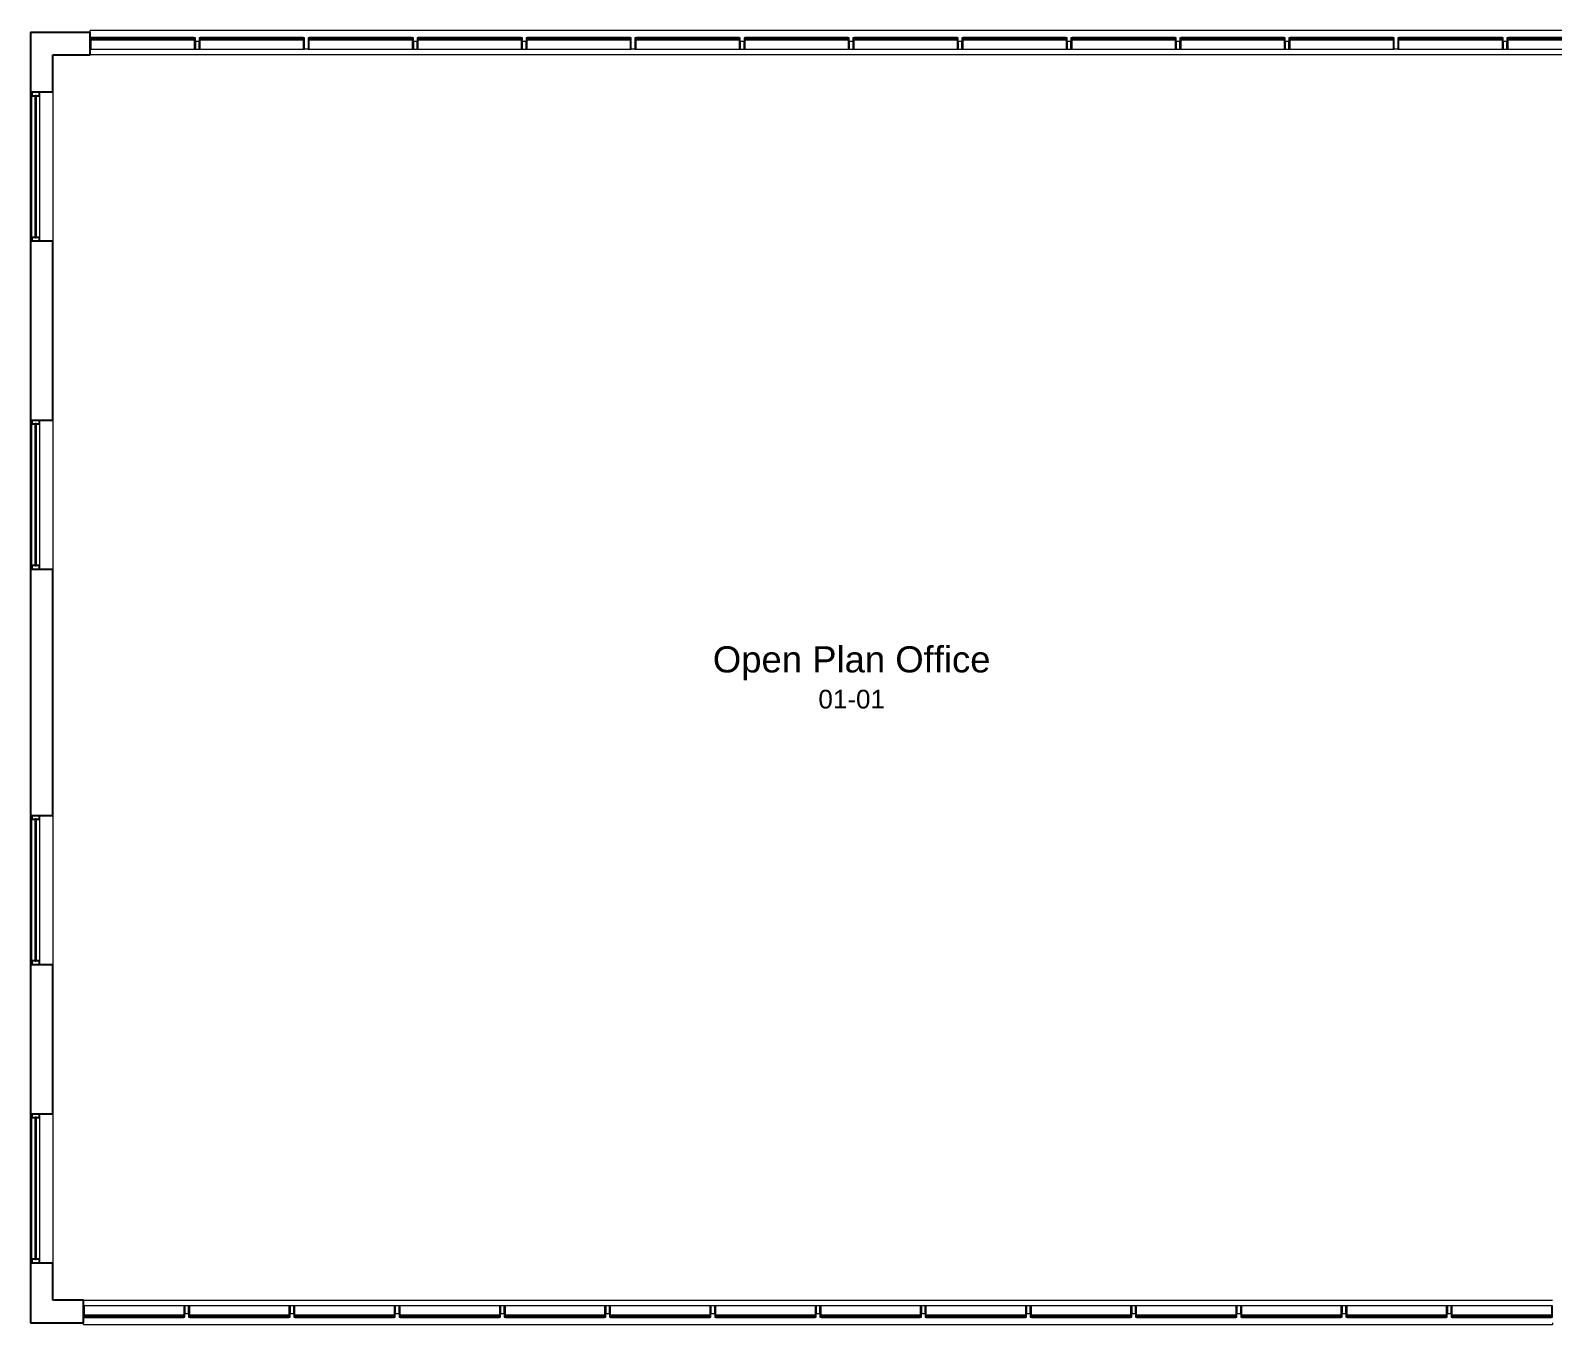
# Model space of a CAD drawing. Header units: millimetres. Extents: x -10004 to 25321, y -22904 to 7446.
# Drawn here: x -10004 to 10406, y -9904 to 7446 of the extents above; entities that cross this region are included whole.
import ezdxf

# ---------------------------------------------------------------- set-up
doc = ezdxf.new("R2010")
doc.units = ezdxf.units.MM
for name, color, linetype, lineweight in [('A-G25-M-Walls', 7, 'Continuous', 15), ('A-G321-M-WindowCills', 3, 'Continuous', 15), ('A-G321-M-Windows', 6, 'Continuous', 15)]:
    doc.layers.add(name, color=color, linetype=linetype, lineweight=lineweight)
doc.styles.add('WF-3.5', font='arial.ttf', dxfattribs={"height": 3.5})

# ---------------------------------------------------------------- blocks, each defined once
blk = doc.blocks.new('Curtain Wall Panel - Plain - Curtain Wall Panel - Plain-238082-First Floor')
at = {"layer": 'A-G321-M-Windows', "lineweight": 20}
for p, q in [((-665, 75), (-680, 75)), ((-680, 75), (-680, -75)), ((-665, -75), (-665, 75)), ((665, 75), (665, -75)), ((680, 75), (665, 75)), ((680, -75), (680, 75)), ((-680, -75), (-665, -75)), ((665, -75), (680, -75))]:
    blk.add_line(p, q, dxfattribs=at)
at = {"layer": 'A-G321-M-Windows', "lineweight": 25}
for p, q in [((665, 75), (-665, 75)), ((-665, 75), (-665, 55)), ((-665, 55), (665, 55)), ((665, 55), (665, 75))]:
    blk.add_line(p, q, dxfattribs=at)
at = {"layer": 'A-G321-M-Windows'}
blk.add_line((-665, -75), (665, -75), dxfattribs=at)
blk = doc.blocks.new('Rectangular Mullion - 50 x 250mm-237901-First Floor')
at = {"layer": 'A-G321-M-WindowCills'}
for p in [(9021, -9904), (10406, -9879)]:
    blk.add_line(p, (10406, -9904), dxfattribs=at)
blk = doc.blocks.new('Rectangular Mullion - 50 x 250mm-237902-First Floor')
at = {"layer": 'A-G321-M-WindowCills'}
blk.add_line((7610, -9904), (9021, -9904), dxfattribs=at)
blk = doc.blocks.new('Rectangular Mullion - 50 x 100mm-227649-First Floor')
at = {"layer": 'A-G321-M-WindowCills', "lineweight": 20}
for p, q in [((-25, 75), (25, 75)), ((-25, -25), (-25, 75)), ((25, 75), (25, -25)), ((25, -25), (-25, -25))]:
    blk.add_line(p, q, dxfattribs=at)
blk = doc.blocks.new('Rectangular Mullion - 50 x 250mm-237946-First Floor')
at = {"layer": 'A-G321-M-WindowCills'}
for q in [(-9294, -9879), (-7908, -9904)]:
    blk.add_line((-9294, -9904), q, dxfattribs=at)
blk = doc.blocks.new('Curtain Wall Panel - Plain - Curtain Wall Panel - Plain-253106-First Floor')
at = {"layer": 'A-G321-M-Windows', "lineweight": 20}
for p, q in [((-691, 75), (-706, 75)), ((-706, 75), (-706, -75)), ((-691, -75), (-691, 75)), ((691, 75), (691, -75)), ((706, 75), (691, 75)), ((706, -75), (706, 75)), ((-706, -75), (-691, -75)), ((691, -75), (706, -75))]:
    blk.add_line(p, q, dxfattribs=at)
at = {"layer": 'A-G321-M-Windows', "lineweight": 25}
for p, q in [((691, 75), (-691, 75)), ((-691, 75), (-691, 55)), ((-691, 55), (691, 55)), ((691, 55), (691, 75))]:
    blk.add_line(p, q, dxfattribs=at)
at = {"layer": 'A-G321-M-Windows'}
blk.add_line((-691, -75), (691, -75), dxfattribs=at)
blk = doc.blocks.new('Rectangular Mullion - 50 x 250mm-253103-First Floor')
at = {"layer": 'A-G321-M-WindowCills'}
for p in [(-9204, 7421), (-7768, 7446)]:
    blk.add_line(p, (-9204, 7446), dxfattribs=at)
blk = doc.blocks.new('Rectangular Mullion - 50 x 250mm-253104-First Floor')
at = {"layer": 'A-G321-M-WindowCills'}
for p, q in [((-6307, 7446), (-7768, 7446)), ((-6307, 7196), (-6332, 7196))]:
    blk.add_line(p, q, dxfattribs=at)
blk = doc.blocks.new('Rectangular Mullion - 50 x 250mm-V6-First Floor')
at = {"layer": 'A-G321-M-WindowCills'}
for p, q in [((-4845, 7446), (-6307, 7446)), ((-6282, 7196), (-6307, 7196))]:
    blk.add_line(p, q, dxfattribs=at)
blk = doc.blocks.new('Rectangular Mullion - 50 x 250mm-V7-First Floor')
at = {"layer": 'A-G321-M-WindowCills'}
blk.add_line((-3384, 7446), (-4845, 7446), dxfattribs=at)
blk = doc.blocks.new('Concept Window - Concept Window-254056-First Floor')
at = {"layer": 'A-G321-M-Windows', "lineweight": 25}
for p, q in [((-860, 130), (-910, 130)), ((-910, 30), (-860, 30)), ((-860, 30), (-860, 130)), ((1040, 85), (-860, 85)), ((-860, 85), (-860, 75)), ((-860, 75), (1040, 75)), ((1090, 130), (1040, 130)), ((1040, 130), (1040, 30)), ((1040, 75), (1040, 85)), ((1040, 30), (1090, 30))]:
    blk.add_line(p, q, dxfattribs=at)
at = {"layer": 'A-G321-M-Windows'}
for p, q in [((-860, 130), (1040, 130)), ((1040, 30), (-860, 30))]:
    blk.add_line(p, q, dxfattribs=at)
blk = doc.blocks.new('Rectangular Mullion - 50 x 250mm-253115-First Floor')
at = {"layer": 'A-G321-M-WindowCills'}
for q in [(9769, 7446), (11206, 7421)]:
    blk.add_line((11206, 7446), q, dxfattribs=at)

msp = doc.modelspace()

# ---------------------------------------------------------------- linework, layer by layer
at = {"layer": 'A-G25-M-Walls', "lineweight": 25}
for p, q in [((-10004, 7421), (-9204, 7421)), ((-10004, 7421), (-10004, 6621)), ((-9204, 7121), (-9204, 7421)), ((-9704, 7121), (-9204, 7121)), ((-9704, 6621), (-9704, 7121)), ((-10004, 6621), (-9704, 6621)), ((-9704, 4621), (-10004, 4621)), ((-10004, 4621), (-10004, 2221)), ((-9704, 2221), (-9704, 4621)), ((-10004, 2221), (-9704, 2221)), ((-9704, 221), (-10004, 221)), ((-10004, 221), (-10004, -3079)), ((-9704, -3079), (-9704, 221)), ((-10004, -3079), (-9704, -3079)), ((-9704, -5079), (-10004, -5079)), ((-10004, -5079), (-10004, -7079)), ((-9704, -7079), (-9704, -5079)), ((-10004, -7079), (-9704, -7079)), ((-9704, -9079), (-10004, -9079)), ((-10004, -9079), (-10004, -9879)), ((-9704, -9579), (-9704, -9079)), ((-9294, -9579), (-9704, -9579)), ((-9294, -9879), (-9294, -9579)), ((-10004, -9879), (-9294, -9879))]:
    msp.add_line(p, q, dxfattribs=at)
at = {"layer": 'A-G25-M-Walls'}
for p, q in [((11206, 7121), (-9204, 7121)), ((-10004, 4621), (-10004, 6621)), ((-9704, 6621), (-9704, 4621)), ((-10004, 221), (-10004, 2221)), ((-9704, 2221), (-9704, 221)), ((-10004, -5079), (-10004, -3079)), ((-9704, -3079), (-9704, -5079)), ((-10004, -9079), (-10004, -7079)), ((-9704, -7079), (-9704, -9079)), ((-9294, -9579), (10406, -9579))]:
    msp.add_line(p, q, dxfattribs=at)

# ---------------------------------------------------------------- block references
at = {"layer": 'A-G321-M-WindowCills'}
for name, p in [('Rectangular Mullion - 50 x 250mm-253103-First Floor', (0, 0)), ('Rectangular Mullion - 50 x 250mm-253104-First Floor', (0, 0)), ('Rectangular Mullion - 50 x 250mm-V6-First Floor', (0, 0)), ('Rectangular Mullion - 50 x 250mm-V7-First Floor', (0, 0)), ('Rectangular Mullion - 50 x 250mm-253104-First Floor', (4384, 0)), ('Rectangular Mullion - 50 x 250mm-V6-First Floor', (4384, 0)), ('Rectangular Mullion - 50 x 250mm-V7-First Floor', (4384, 0)), ('Rectangular Mullion - 50 x 250mm-V7-First Floor', (5846, 0)), ('Rectangular Mullion - 50 x 250mm-V7-First Floor', (7307, 0)), ('Rectangular Mullion - 50 x 250mm-V7-First Floor', (8769, 0)), ('Rectangular Mullion - 50 x 250mm-V7-First Floor', (10230, 0)), ('Rectangular Mullion - 50 x 250mm-253104-First Floor', (14614, 0)), ('Rectangular Mullion - 50 x 250mm-V6-First Floor', (14614, 0)), ('Rectangular Mullion - 50 x 250mm-253115-First Floor', (0, 0)), ('Rectangular Mullion - 50 x 250mm-237946-First Floor', (0, 0)), ('Rectangular Mullion - 50 x 250mm-237902-First Floor', (-15518, 0)), ('Rectangular Mullion - 50 x 250mm-237902-First Floor', (-14107, 0)), ('Rectangular Mullion - 50 x 250mm-237902-First Floor', (-12696, 0)), ('Rectangular Mullion - 50 x 250mm-237902-First Floor', (-11286, 0)), ('Rectangular Mullion - 50 x 250mm-237902-First Floor', (-9875, 0)), ('Rectangular Mullion - 50 x 250mm-237902-First Floor', (-8464, 0)), ('Rectangular Mullion - 50 x 250mm-237902-First Floor', (-7054, 0)), ('Rectangular Mullion - 50 x 250mm-237902-First Floor', (-5643, 0)), ('Rectangular Mullion - 50 x 250mm-237902-First Floor', (-4232, 0)), ('Rectangular Mullion - 50 x 250mm-237902-First Floor', (-2821, 0)), ('Rectangular Mullion - 50 x 250mm-237902-First Floor', (-1411, 0)), ('Rectangular Mullion - 50 x 250mm-237902-First Floor', (0, 0)), ('Rectangular Mullion - 50 x 250mm-237901-First Floor', (0, 0))]:
    msp.add_blockref(name, p, dxfattribs=at)
at = {"layer": 'A-G321-M-WindowCills', "extrusion": (0, 0, -1), "rotation": 180}
for p in [(7768, 7271), (4845, 7271), (3384, 7271), (461, 7271), (-1001, 7271), (-2462, 7271), (-3923, 7271), (-5385, 7271), (-6846, 7271), (-9769, 7271)]:
    msp.add_blockref('Rectangular Mullion - 50 x 100mm-227649-First Floor', p, dxfattribs=at)
at = {"layer": 'A-G321-M-WindowCills', "extrusion": (0, 0, -1)}
for p in [(7908, -9729), (6497, -9729), (5087, -9729), (3676, -9729), (2265, -9729), (854, -9729), (-556, -9729), (-1967, -9729), (-3378, -9729), (-4788, -9729), (-6199, -9729), (-7610, -9729), (-9021, -9729)]:
    msp.add_blockref('Rectangular Mullion - 50 x 100mm-227649-First Floor', p, dxfattribs=at)
at = {"layer": 'A-G321-M-Windows'}
for p in [(-8499, 7271), (-7037, 7271), (-5576, 7271), (-4114, 7271), (-2653, 7271), (-1192, 7271), (270, 7271), (1731, 7271), (3193, 7271), (4654, 7271), (6116, 7271), (7577, 7271), (9038, 7271), (10500, 7271)]:
    msp.add_blockref('Curtain Wall Panel - Plain - Curtain Wall Panel - Plain-253106-First Floor', p, dxfattribs=at)
for name, p, rotation in [('Concept Window - Concept Window-254056-First Floor', (-9854, 5531), 89.99999999999991), ('Concept Window - Concept Window-254056-First Floor', (-9854, 1131), 89.99999999999991), ('Concept Window - Concept Window-254056-First Floor', (-9854, -4169), 89.99999999999991), ('Concept Window - Concept Window-254056-First Floor', (-9854, -8169), 89.99999999999991), ('Curtain Wall Panel - Plain - Curtain Wall Panel - Plain-238082-First Floor', (-8613, -9729), 180), ('Curtain Wall Panel - Plain - Curtain Wall Panel - Plain-238082-First Floor', (-7203, -9729), 180), ('Curtain Wall Panel - Plain - Curtain Wall Panel - Plain-238082-First Floor', (-5792, -9729), 180), ('Curtain Wall Panel - Plain - Curtain Wall Panel - Plain-238082-First Floor', (-4381, -9729), 180), ('Curtain Wall Panel - Plain - Curtain Wall Panel - Plain-238082-First Floor', (-2971, -9729), 180), ('Curtain Wall Panel - Plain - Curtain Wall Panel - Plain-238082-First Floor', (-1560, -9729), 180), ('Curtain Wall Panel - Plain - Curtain Wall Panel - Plain-238082-First Floor', (-149, -9729), 180), ('Curtain Wall Panel - Plain - Curtain Wall Panel - Plain-238082-First Floor', (1262, -9729), 180), ('Curtain Wall Panel - Plain - Curtain Wall Panel - Plain-238082-First Floor', (2672, -9729), 180), ('Curtain Wall Panel - Plain - Curtain Wall Panel - Plain-238082-First Floor', (4083, -9729), 180), ('Curtain Wall Panel - Plain - Curtain Wall Panel - Plain-238082-First Floor', (5494, -9729), 180), ('Curtain Wall Panel - Plain - Curtain Wall Panel - Plain-238082-First Floor', (6904, -9729), 180), ('Curtain Wall Panel - Plain - Curtain Wall Panel - Plain-238082-First Floor', (8315, -9729), 180), ('Curtain Wall Panel - Plain - Curtain Wall Panel - Plain-238082-First Floor', (9726, -9729), 180)]:
    msp.add_blockref(name, p, dxfattribs=dict(at, rotation=rotation))

# ---------------------------------------------------------------- texts
at = {"layer": 'A-G25-M-Walls', "insert": (1008, -1229), "char_height": 350, "width": 21425, "attachment_point": 5, "style": 'WF-3.5'}
msp.add_mtext('Open Plan Office\\P{\\H0.71429x;01-01}', dxfattribs=at)

doc.saveas('drawing.dxf')
